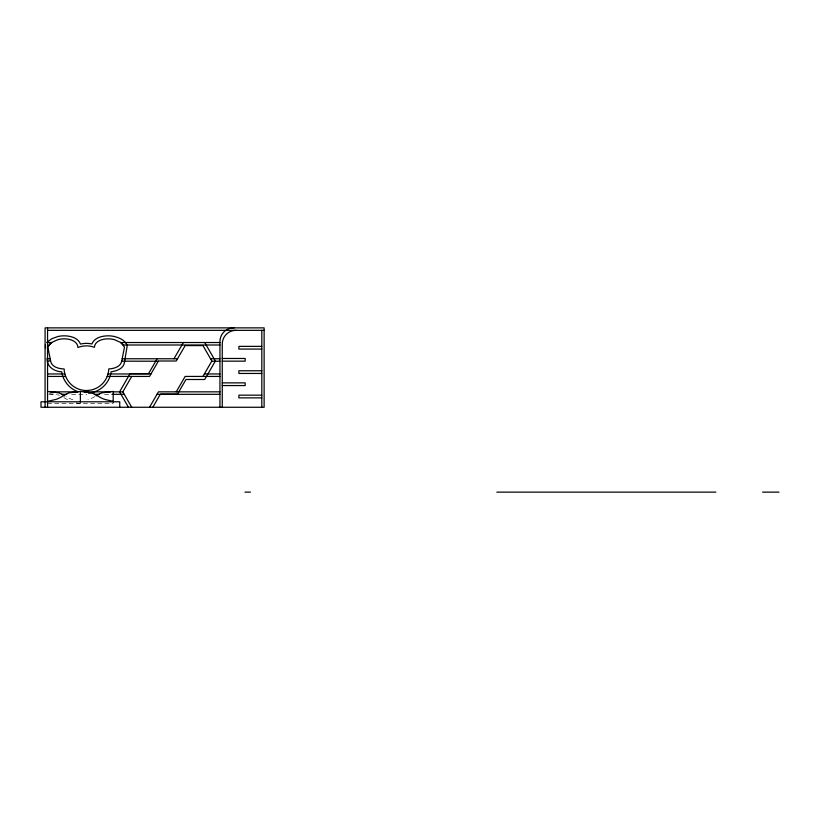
<?xml version="1.0" encoding="UTF-8"?>
<svg xmlns="http://www.w3.org/2000/svg" width="820" height="820" viewBox="0 0 820 820"><rect width="100%" height="100%" fill="white"/><g stroke="black" fill="none" stroke-linecap="round" stroke-linejoin="round"><path stroke-width="0.61" stroke-dasharray="4.1 3.07" d="M94.751 396.644L92.506 397.854A32.503 32.503 0 0 1 88.98 399.35L87.976 399.699M48.882 394.317L56.477 394.317M71.658 394.317L86.838 394.317M104.55 394.317L112.135 394.317M47.56 403.44L113.18 403.44M49.374 393.672L56.406 394.451M76.209 402.835L80.37 403.594L80.37 402.835M57.482 394.717L58.476 395.014A20.592 20.592 0 0 1 59.399 395.332M72.775 399.699L71.76 399.35A32.503 32.503 0 0 1 68.244 397.854L66 396.644M67.465 399.668L63.919 397.628"/><path stroke-width="1.23" d="M121.749 360.718C121.083 366.704 113.867 368.733 108.752 368.928A22.335 22.335 0 0 1 86.438 390.515A22.335 22.335 0 0 1 64.114 368.938C58.845 368.867 51.27 366.919 50.563 360.718L47.826 347.034L51.557 342.534L57.666 339.736A24.713 24.713 0 0 1 63.017 338.855C68.757 338.537 77.613 340.515 77.941 347.526A22.335 22.335 0 0 1 94.372 347.311C94.935 340.443 103.607 338.568 109.306 338.855A24.713 24.713 0 0 1 114.656 339.736L120.755 342.534L124.486 347.034L121.729 361.169L158.301 361.231M45.407 344.779L45.51 348.192M131.733 407.263L122.826 391.847L131.733 376.431M157.143 358.76L148.574 373.602L130.093 373.602L119.566 391.847L128.463 407.263M173.994 358.76L183.373 342.524M149.537 407.263L158.434 391.847L219.945 391.847M152.797 407.263L160.402 394.092L177.54 394.092L185.966 379.496L204.713 379.496L215.383 361.005L204.713 342.524M176.238 391.847L185.146 376.431L219.945 376.431M202.95 376.431L211.847 361.005L202.95 345.589L185.146 345.589L176.238 361.005L158.434 361.005L149.537 376.431L107.184 376.431M47.252 342.032L51.834 338.691L58.015 336.497A29.018 29.018 0 0 1 62.771 335.851C69.29 335.606 77.849 337.256 80.473 344.082A24.928 24.928 0 0 1 91.881 343.959C94.597 337.235 103.053 335.616 109.552 335.851A29.018 29.018 0 0 1 114.298 336.497C119.443 337.748 125.347 340.29 127.223 345.661L124.486 362.091C123.963 368.477 116.594 371.132 111.12 371.778A24.928 24.928 0 0 1 88.529 393.128M96.145 395.824L99.691 393.836A20.592 20.592 0 0 1 102.264 392.8L113.18 391.437L113.18 402.241M47.56 401.38L56.17 399.35A32.503 32.503 0 0 0 59.696 397.854L66.881 393.836A20.592 20.592 0 0 1 69.454 392.8L80.37 391.437L91.286 392.8A20.592 20.592 0 0 1 93.859 393.836L101.055 397.854A32.503 32.503 0 0 0 104.57 399.35L113.18 401.38M47.652 330.337L264.122 330.337M46.822 342.524L51.578 342.524M120.735 342.524L219.945 342.524M219.945 344.994L123.379 344.994A11.869 11.869 0 0 0 120.724 342.545M261.805 346.368L238.886 346.368L238.886 349.064L261.805 349.064M222.261 358.473L245.18 358.473L245.18 361.159L222.261 361.159M47.273 358.76L50.174 358.76M122.139 358.76L177.54 358.76M210.555 358.76L219.945 358.76M47.683 361.231L50.563 360.718M211.714 361.231L219.945 361.231M261.805 370.763L238.886 370.763L238.886 373.459L261.805 373.459M47.529 373.961L64.862 373.961M108.004 373.961L150.962 373.961M204.375 373.961L219.945 373.961M47.632 376.431L65.672 376.431M222.261 382.868L245.18 382.868L245.18 385.564L222.261 385.564M50.143 391.847L77.91 391.847M84.224 391.847L110.731 391.847M113.252 391.847L122.826 391.847M61.531 394.317L66.594 394.317M94.423 394.317L99.486 394.317M112.135 394.317L124.25 394.317M157.01 394.317L219.945 394.317M261.805 395.168L238.886 395.168L238.886 397.864L261.805 397.864M244.954 492.133L250.428 492.133M496.838 492.133L715.86 492.133M762.569 492.133L779 492.133M47.56 391.437L58.476 392.8A20.592 20.592 0 0 1 61.049 393.836L64.606 395.824M234.038 327.867L233.228 327.867A13.694 13.694 0 0 0 219.945 341.55L219.945 407.263M47.201 358.299C46.371 366.581 54.376 371.603 61.756 371.829A24.928 24.928 0 0 0 78.013 391.745M261.805 330.337L261.805 407.263M222.261 407.263L222.261 344.031A13.694 13.694 0 0 1 235.945 330.337M119.74 407.263L119.74 401.79L41 401.79L41 407.263L264.122 407.263L264.122 327.867L45.09 327.867L45.09 407.263M80.37 391.437L80.37 402.241M47.56 327.867L47.56 407.263M48.913 344.984A11.869 11.869 0 0 1 51.588 342.545"/></g></svg>
